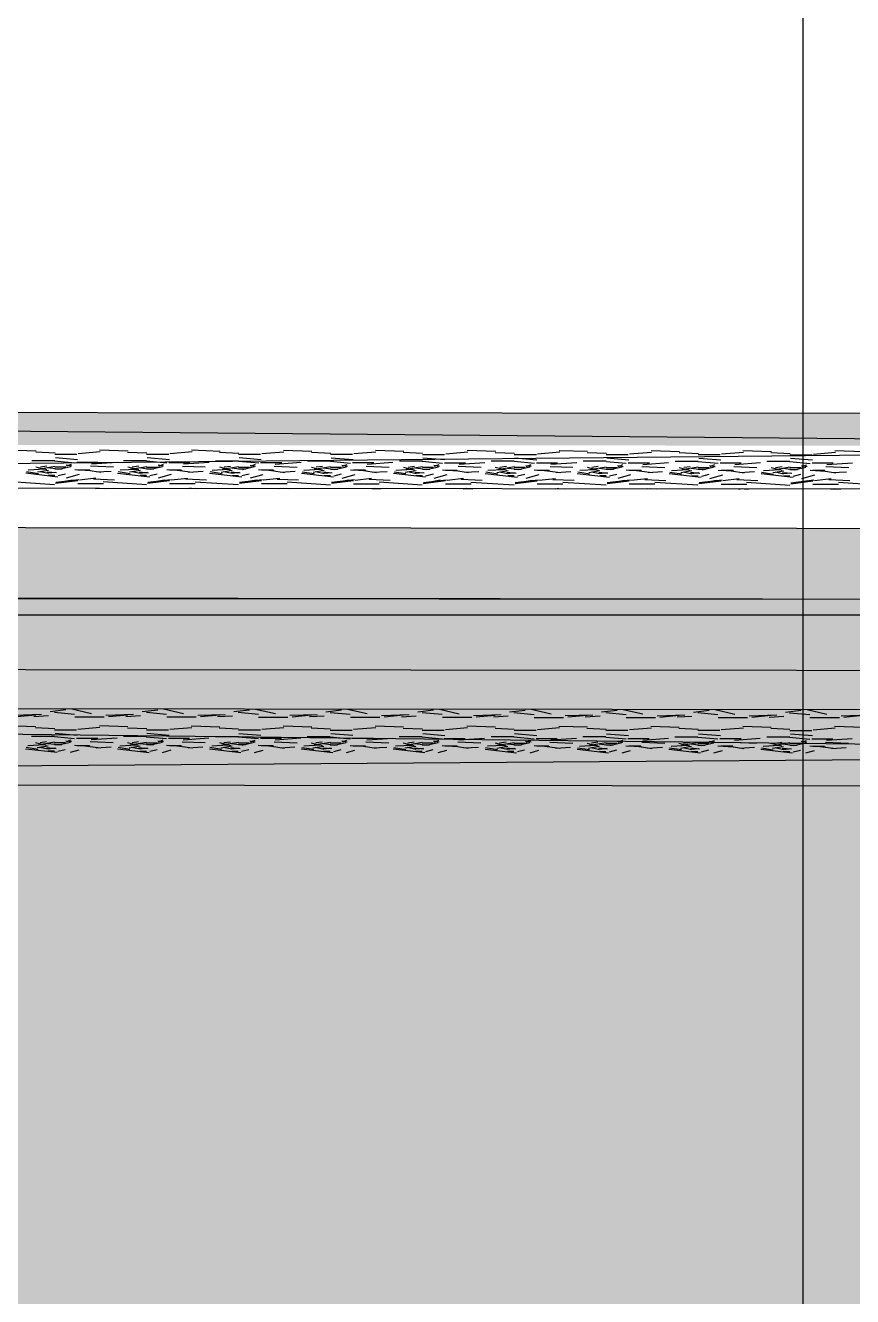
# Model space of a CAD drawing. Header units: millimetres. Extents: x -957 to 3394, y -3 to 3008.
# Drawn here: x 427.72 to 436.71, y 2176.99 to 2190.8 of the extents above; entities that cross this region are included whole.
import ezdxf

# ---------------------------------------------------------------- set-up
doc = ezdxf.new("R2010")
doc.units = ezdxf.units.MM
for name, color, linetype in [('HATCHES', 7, 'CONTINUOUS'), ('HIDDEN', 7, 'CONTINUOUS'), ('PDF_0', 7, 'CONTINUOUS'), ('PDF_GROUND', 7, 'CONTINUOUS')]:
    doc.layers.add(name, color=color, linetype=linetype)

msp = doc.modelspace()

# ---------------------------------------------------------------- hatches: boundary and pattern name
at = {"layer": 'HATCHES'}
h = msp.add_hatch(color=178, dxfattribs=at)
h.paths.add_polyline_path([(423.822, 2184.391), (423.822, 1866.726), (660.591, 1866.726), (660.591, 2184.391)], flags=0)
h.paths.add_polyline_path([(648.591, 2172.391), (648.591, 1878.726), (435.822, 1878.726), (435.822, 2172.391)], flags=0)
at = {"layer": 'PDF_0'}
for points in [[(446.096, 2186.227), (402.124, 2186.265), (402.125, 2186.598), (402.125, 2186.603), (402.128, 2186.607), (402.131, 2186.611), (402.136, 2186.613), (402.14, 2186.614), (402.333, 2186.614), (402.337, 2186.614), (402.34, 2186.616), (402.343, 2186.618), (446.096, 2186.581)], [(402.121, 2182.59), (402.121, 2182.924), (446.093, 2182.886), (446.092, 2182.532), (402.339, 2182.57), (402.336, 2182.572), (402.333, 2182.574), (402.33, 2182.575), (402.137, 2182.575), (402.132, 2182.575), (402.128, 2182.578), (402.124, 2182.581), (402.122, 2182.585)]]:
    msp.add_hatch(color=256, dxfattribs=at).paths.add_polyline_path(points, flags=0)

# ---------------------------------------------------------------- linework, layer by layer
at = {"layer": 'HIDDEN'}
msp.add_lwpolyline([(436.179, 1918.864), (436.179, 2702.2), (-893.673, 2702.2), (-893.673, 1233.26), (436.179, 1233.26), (436.179, 1370.139)], close=True, dxfattribs=at)
at = {"layer": 'PDF_0'}
for points in [[(446.095, 2185.755), (402.124, 2185.793), (446.096, 2186.227), (402.125, 2186.619), (446.096, 2186.581)], [(427.531, 2186.189), (427.841, 2186.179)], [(427.792, 2186.074), (428.042, 2186.074)], [(427.835, 2186.167), (428.045, 2186.157)], [(428.261, 2186.046), (428.041, 2186.066)], [(428.042, 2186.144), (428.282, 2186.144)], [(428.049, 2186.106), (428.289, 2186.086)], [(428.296, 2186.151), (428.536, 2186.171)], [(428.53, 2186.189), (428.84, 2186.178)], [(428.791, 2186.073), (429.041, 2186.073)], [(428.834, 2186.166), (429.044, 2186.156)], [(429.26, 2186.045), (429.04, 2186.065)], [(429.041, 2186.143), (429.281, 2186.143)], [(429.048, 2186.106), (429.288, 2186.085)], [(429.295, 2186.15), (429.535, 2186.17)], [(429.529, 2186.188), (429.839, 2186.177)], [(429.79, 2186.072), (430.04, 2186.072)], [(429.833, 2186.165), (430.043, 2186.155)], [(430.259, 2186.044), (430.039, 2186.064)], [(430.04, 2186.142), (430.28, 2186.142)], [(430.047, 2186.105), (430.287, 2186.085)], [(430.294, 2186.149), (430.534, 2186.169)], [(430.528, 2186.187), (430.837, 2186.177)], [(430.789, 2186.072), (431.039, 2186.071)], [(430.832, 2186.164), (431.042, 2186.154)], [(431.258, 2186.043), (431.038, 2186.063)], [(431.039, 2186.141), (431.279, 2186.141)], [(431.046, 2186.104), (431.286, 2186.084)], [(431.293, 2186.149), (431.533, 2186.168)], [(431.527, 2186.186), (431.836, 2186.176)], [(431.788, 2186.071), (432.038, 2186.07)], [(431.831, 2186.163), (432.041, 2186.153)], [(432.257, 2186.042), (432.037, 2186.063)], [(432.038, 2186.14), (432.278, 2186.14)], [(432.045, 2186.103), (432.284, 2186.083)], [(432.292, 2186.148), (432.532, 2186.168)], [(432.526, 2186.185), (432.835, 2186.175)], [(432.787, 2186.07), (433.037, 2186.07)], [(432.83, 2186.162), (433.04, 2186.152)], [(433.256, 2186.041), (433.036, 2186.062)], [(433.037, 2186.14), (433.277, 2186.139)], [(433.044, 2186.102), (433.283, 2186.082)], [(433.291, 2186.147), (433.531, 2186.167)], [(433.525, 2186.184), (433.834, 2186.174)], [(433.786, 2186.069), (434.036, 2186.069)], [(433.829, 2186.162), (434.039, 2186.152)], [(434.255, 2186.041), (434.035, 2186.061)], [(434.036, 2186.139), (434.276, 2186.138)], [(434.043, 2186.101), (434.282, 2186.081)], [(434.29, 2186.146), (434.53, 2186.166)], [(434.524, 2186.183), (434.833, 2186.173)], [(434.785, 2186.068), (435.035, 2186.068)], [(434.828, 2186.161), (435.038, 2186.151)], [(435.254, 2186.04), (435.034, 2186.06)], [(435.035, 2186.138), (435.275, 2186.138)], [(435.042, 2186.1), (435.281, 2186.08)], [(435.289, 2186.145), (435.529, 2186.165)], [(435.523, 2186.183), (435.832, 2186.172)], [(435.784, 2186.067), (436.034, 2186.067)], [(435.827, 2186.16), (436.037, 2186.15)], [(436.034, 2186.137), (436.274, 2186.137)], [(436.041, 2186.1), (436.28, 2186.08)], [(436.288, 2186.144), (436.528, 2186.164)], [(436.522, 2186.182), (436.831, 2186.171)], [(427.727, 2185.938), (428.077, 2185.898)], [(427.734, 2185.954), (427.864, 2185.934)], [(427.754, 2185.972), (427.934, 2185.982)], [(427.836, 2186.005), (427.956, 2185.975)], [(427.854, 2185.95), (427.974, 2185.97)], [(427.864, 2185.981), (428.043, 2186.011)], [(427.883, 2185.956), (427.973, 2185.936)], [(427.886, 2186.006), (427.956, 2186.016)], [(427.961, 2185.952), (428.061, 2185.942)], [(427.968, 2185.996), (428.048, 2185.986)], [(427.972, 2185.938), (428.052, 2185.948)], [(428.042, 2186.004), (428.162, 2186.004)], [(428.042, 2185.984), (428.122, 2185.984)], [(428.158, 2185.927), (428.078, 2185.907)], [(428.216, 2186.006), (428.086, 2185.976)], [(428.167, 2186.025), (428.227, 2186.015)], [(428.221, 2186.031), (428.171, 2186.011)], [(428.171, 2185.885), (428.311, 2185.925)], [(428.26, 2185.976), (428.43, 2185.966)], [(428.282, 2186.054), (428.512, 2186.054)], [(428.292, 2185.974), (428.422, 2185.974)], [(428.402, 2185.967), (428.542, 2185.947)], [(428.431, 2186.015), (428.68, 2186.004)], [(428.441, 2186.037), (428.721, 2186.057)], [(428.497, 2185.949), (428.657, 2185.959)], [(428.726, 2185.937), (429.076, 2185.897)], [(428.733, 2185.953), (428.863, 2185.933)], [(428.753, 2185.971), (428.933, 2185.981)], [(428.835, 2186.004), (428.955, 2185.975)], [(428.853, 2185.949), (428.973, 2185.969)], [(428.863, 2185.98), (429.042, 2186.01)], [(428.882, 2185.956), (428.972, 2185.935)], [(428.885, 2186.005), (428.955, 2186.015)], [(428.96, 2185.951), (429.06, 2185.941)], [(428.967, 2185.996), (429.047, 2185.985)], [(428.971, 2185.937), (429.051, 2185.947)], [(429.041, 2186.003), (429.161, 2186.003)], [(429.041, 2185.983), (429.121, 2185.983)], [(429.157, 2185.926), (429.077, 2185.906)], [(429.215, 2186.005), (429.085, 2185.975)], [(429.166, 2186.025), (429.226, 2186.015)], [(429.22, 2186.03), (429.17, 2186.01)], [(429.17, 2185.884), (429.31, 2185.924)], [(429.259, 2185.975), (429.429, 2185.965)], [(429.281, 2186.053), (429.511, 2186.053)], [(429.291, 2185.973), (429.421, 2185.973)], [(429.401, 2185.966), (429.541, 2185.946)], [(429.43, 2186.014), (429.679, 2186.004)], [(429.44, 2186.036), (429.72, 2186.056)], [(429.496, 2185.948), (429.656, 2185.958)], [(429.725, 2185.937), (430.075, 2185.896)], [(429.732, 2185.953), (429.862, 2185.932)], [(429.752, 2185.97), (429.932, 2185.98)], [(429.834, 2186.004), (429.954, 2185.974)], [(429.852, 2185.948), (429.972, 2185.968)], [(429.862, 2185.98), (430.041, 2186.009)], [(429.881, 2185.955), (429.971, 2185.935)], [(429.884, 2186.004), (429.954, 2186.014)], [(429.959, 2185.95), (430.059, 2185.94)], [(429.966, 2185.995), (430.046, 2185.985)], [(429.97, 2185.936), (430.05, 2185.946)], [(430.04, 2186.002), (430.16, 2186.002)], [(430.04, 2185.982), (430.12, 2185.982)], [(430.156, 2185.925), (430.076, 2185.906)], [(430.214, 2186.004), (430.084, 2185.974)], [(430.165, 2186.024), (430.225, 2186.014)], [(430.219, 2186.029), (430.169, 2186.009)], [(430.169, 2185.884), (430.309, 2185.923)], [(430.258, 2185.975), (430.428, 2185.965)], [(430.28, 2186.052), (430.51, 2186.052)], [(430.29, 2185.972), (430.42, 2185.972)], [(430.4, 2185.966), (430.54, 2185.945)], [(430.429, 2186.013), (430.678, 2186.003)], [(430.439, 2186.035), (430.719, 2186.055)], [(430.495, 2185.947), (430.655, 2185.957)], [(430.724, 2185.936), (431.074, 2185.896)], [(430.731, 2185.952), (430.861, 2185.932)], [(430.751, 2185.969), (430.931, 2185.979)], [(430.833, 2186.003), (430.953, 2185.973)], [(430.851, 2185.947), (430.971, 2185.967)], [(430.861, 2185.979), (431.04, 2186.008)], [(430.88, 2185.954), (430.97, 2185.934)], [(430.883, 2186.004), (430.953, 2186.014)], [(430.958, 2185.949), (431.058, 2185.939)], [(430.965, 2185.994), (431.045, 2185.984)], [(430.969, 2185.936), (431.049, 2185.945)], [(431.039, 2186.002), (431.159, 2186.001)], [(431.039, 2185.981), (431.119, 2185.981)], [(431.155, 2185.924), (431.075, 2185.905)], [(431.213, 2186.003), (431.083, 2185.974)], [(431.164, 2186.023), (431.224, 2186.013)], [(431.218, 2186.028), (431.168, 2186.008)], [(431.168, 2185.883), (431.308, 2185.922)], [(431.257, 2185.974), (431.427, 2185.964)], [(431.279, 2186.051), (431.509, 2186.051)], [(431.289, 2185.971), (431.419, 2185.971)], [(431.399, 2185.965), (431.539, 2185.945)], [(431.428, 2186.012), (431.677, 2186.002)], [(431.438, 2186.034), (431.718, 2186.054)], [(431.494, 2185.946), (431.654, 2185.956)], [(431.723, 2185.935), (432.073, 2185.895)], [(431.73, 2185.951), (431.86, 2185.931)], [(431.75, 2185.969), (431.93, 2185.978)], [(431.832, 2186.002), (431.952, 2185.972)], [(431.85, 2185.946), (431.97, 2185.966)], [(431.86, 2185.978), (432.039, 2186.008)], [(431.879, 2185.953), (431.969, 2185.933)], [(431.882, 2186.003), (431.952, 2186.013)], [(431.957, 2185.948), (432.057, 2185.938)], [(431.964, 2185.993), (432.044, 2185.983)], [(431.968, 2185.935), (432.048, 2185.945)], [(432.038, 2186.001), (432.158, 2186.001)], [(432.038, 2185.981), (432.118, 2185.981)], [(432.154, 2185.924), (432.074, 2185.904)], [(432.212, 2186.003), (432.082, 2185.973)], [(432.163, 2186.022), (432.223, 2186.012)], [(432.217, 2186.027), (432.167, 2186.007)], [(432.256, 2185.973), (432.426, 2185.963)], [(432.278, 2186.05), (432.508, 2186.05)], [(432.288, 2185.97), (432.418, 2185.97)], [(432.398, 2185.964), (432.538, 2185.944)], [(432.427, 2186.011), (432.676, 2186.001)], [(432.437, 2186.034), (432.717, 2186.053)], [(432.493, 2185.946), (432.652, 2185.955)], [(432.722, 2185.934), (433.072, 2185.894)], [(432.729, 2185.95), (432.859, 2185.93)], [(432.749, 2185.968), (432.929, 2185.977)], [(432.831, 2186.001), (432.951, 2185.971)], [(432.849, 2185.945), (432.969, 2185.965)], [(432.859, 2185.977), (433.038, 2186.007)], [(432.878, 2185.952), (432.968, 2185.932)], [(432.881, 2186.002), (432.951, 2186.012)], [(432.956, 2185.948), (433.056, 2185.937)], [(432.963, 2185.992), (433.043, 2185.982)], [(432.967, 2185.934), (433.047, 2185.944)], [(433.037, 2186), (433.157, 2186)], [(433.037, 2185.98), (433.117, 2185.98)], [(433.153, 2185.923), (433.073, 2185.903)], [(433.211, 2186.002), (433.081, 2185.972)], [(433.162, 2186.021), (433.222, 2186.011)], [(433.216, 2186.026), (433.166, 2186.006)], [(433.255, 2185.972), (433.425, 2185.962)], [(433.277, 2186.05), (433.507, 2186.049)], [(433.287, 2185.969), (433.417, 2185.969)], [(433.397, 2185.963), (433.537, 2185.943)], [(433.426, 2186.01), (433.675, 2186)], [(433.436, 2186.033), (433.716, 2186.053)], [(433.492, 2185.945), (433.651, 2185.955)], [(433.721, 2185.933), (434.071, 2185.893)], [(433.728, 2185.949), (433.858, 2185.929)], [(433.748, 2185.967), (433.928, 2185.977)], [(433.83, 2186), (433.95, 2185.97)], [(433.848, 2185.945), (433.968, 2185.964)], [(433.858, 2185.976), (434.037, 2186.006)], [(433.877, 2185.951), (433.967, 2185.931)], [(433.88, 2186.001), (433.95, 2186.011)], [(433.955, 2185.947), (434.055, 2185.937)], [(433.962, 2185.991), (434.042, 2185.981)], [(433.966, 2185.933), (434.046, 2185.943)], [(434.036, 2185.999), (434.156, 2185.999)], [(434.036, 2185.979), (434.116, 2185.979)], [(434.152, 2185.922), (434.072, 2185.902)], [(434.21, 2186.001), (434.08, 2185.971)], [(434.161, 2186.02), (434.221, 2186.01)], [(434.215, 2186.025), (434.165, 2186.005)], [(434.254, 2185.971), (434.424, 2185.961)], [(434.276, 2186.049), (434.506, 2186.048)], [(434.286, 2185.969), (434.416, 2185.969)], [(434.396, 2185.962), (434.536, 2185.942)], [(434.425, 2186.01), (434.674, 2185.999)], [(434.435, 2186.032), (434.715, 2186.052)], [(434.491, 2185.944), (434.65, 2185.954)], [(434.72, 2185.932), (435.07, 2185.892)], [(434.727, 2185.948), (434.857, 2185.928)], [(434.747, 2185.966), (434.927, 2185.976)], [(434.829, 2185.999), (434.949, 2185.969)], [(434.847, 2185.944), (434.967, 2185.964)], [(434.857, 2185.975), (435.036, 2186.005)], [(434.876, 2185.95), (434.966, 2185.93)], [(434.879, 2186), (434.949, 2186.01)], [(434.954, 2185.946), (435.054, 2185.936)], [(434.961, 2185.99), (435.041, 2185.98)], [(434.965, 2185.932), (435.045, 2185.942)], [(435.035, 2185.998), (435.155, 2185.998)], [(435.035, 2185.978), (435.115, 2185.978)], [(435.209, 2186), (435.079, 2185.97)], [(435.16, 2186.019), (435.22, 2186.009)], [(435.214, 2186.025), (435.164, 2186.005)], [(435.253, 2185.97), (435.423, 2185.96)], [(435.275, 2186.048), (435.505, 2186.048)], [(435.285, 2185.968), (435.415, 2185.968)], [(435.395, 2185.961), (435.535, 2185.941)], [(435.424, 2186.009), (435.673, 2185.998)], [(435.434, 2186.031), (435.714, 2186.051)], [(435.49, 2185.943), (435.649, 2185.953)], [(435.719, 2185.931), (436.069, 2185.891)], [(435.726, 2185.947), (435.856, 2185.927)], [(435.746, 2185.965), (435.926, 2185.975)], [(435.828, 2185.998), (435.948, 2185.969)], [(435.846, 2185.943), (435.966, 2185.963)], [(435.856, 2185.974), (436.035, 2186.004)], [(435.875, 2185.95), (435.965, 2185.929)], [(435.878, 2185.999), (435.948, 2186.009)], [(435.953, 2185.945), (436.053, 2185.935)], [(435.96, 2185.99), (436.04, 2185.98)], [(435.964, 2185.931), (436.044, 2185.941)], [(436.253, 2186.039), (436.033, 2186.059)], [(436.034, 2185.997), (436.154, 2185.997)], [(436.034, 2185.977), (436.114, 2185.977)], [(436.208, 2185.999), (436.078, 2185.969)], [(436.159, 2186.019), (436.219, 2186.009)], [(436.213, 2186.024), (436.163, 2186.004)], [(436.252, 2185.97), (436.422, 2185.959)], [(436.274, 2186.047), (436.504, 2186.047)], [(436.284, 2185.967), (436.414, 2185.967)], [(436.394, 2185.96), (436.534, 2185.94)], [(436.423, 2186.008), (436.672, 2185.998)], [(436.433, 2186.03), (436.713, 2186.05)], [(436.489, 2185.942), (436.648, 2185.952)], [(427.571, 2185.844), (428.041, 2185.814)], [(427.972, 2185.914), (428.042, 2185.914)], [(428.052, 2185.828), (428.292, 2185.858)], [(428.054, 2185.839), (428.303, 2185.869)], [(428.127, 2185.845), (428.237, 2185.865)], [(428.292, 2185.824), (428.571, 2185.824)], [(428.31, 2185.864), (428.49, 2185.884)], [(428.463, 2185.874), (428.693, 2185.864)], [(428.57, 2185.844), (429.04, 2185.813)], [(428.971, 2185.913), (429.041, 2185.913)], [(429.051, 2185.827), (429.291, 2185.857)], [(429.053, 2185.838), (429.302, 2185.868)], [(429.126, 2185.844), (429.236, 2185.864)], [(429.291, 2185.823), (429.57, 2185.823)], [(429.309, 2185.863), (429.489, 2185.883)], [(429.462, 2185.873), (429.692, 2185.863)], [(429.569, 2185.843), (430.039, 2185.812)], [(429.97, 2185.912), (430.04, 2185.912)], [(430.05, 2185.826), (430.29, 2185.856)], [(430.051, 2185.837), (430.301, 2185.867)], [(430.125, 2185.844), (430.235, 2185.863)], [(430.29, 2185.822), (430.569, 2185.822)], [(430.308, 2185.862), (430.488, 2185.882)], [(430.461, 2185.872), (430.691, 2185.862)], [(430.568, 2185.842), (431.038, 2185.811)], [(430.969, 2185.912), (431.039, 2185.912)], [(431.049, 2185.826), (431.289, 2185.855)], [(431.05, 2185.837), (431.3, 2185.866)], [(431.124, 2185.843), (431.234, 2185.862)], [(431.289, 2185.821), (431.568, 2185.821)], [(431.307, 2185.861), (431.487, 2185.881)], [(431.46, 2185.871), (431.689, 2185.861)], [(431.567, 2185.841), (432.037, 2185.811)], [(431.968, 2185.911), (432.038, 2185.911)], [(432.048, 2185.825), (432.288, 2185.855)], [(432.049, 2185.836), (432.299, 2185.865)], [(432.123, 2185.842), (432.233, 2185.862)], [(432.167, 2185.882), (432.307, 2185.922)], [(432.288, 2185.821), (432.567, 2185.82)], [(432.306, 2185.86), (432.486, 2185.88)], [(432.459, 2185.87), (432.688, 2185.86)], [(432.566, 2185.84), (433.036, 2185.81)], [(432.967, 2185.91), (433.037, 2185.91)], [(433.047, 2185.824), (433.287, 2185.854)], [(433.048, 2185.835), (433.298, 2185.864)], [(433.122, 2185.841), (433.232, 2185.861)], [(433.166, 2185.881), (433.306, 2185.921)], [(433.287, 2185.82), (433.566, 2185.819)], [(433.305, 2185.859), (433.485, 2185.879)], [(433.458, 2185.869), (433.687, 2185.859)], [(433.565, 2185.839), (434.035, 2185.809)], [(433.966, 2185.909), (434.036, 2185.909)], [(434.046, 2185.823), (434.286, 2185.853)], [(434.047, 2185.834), (434.297, 2185.864)], [(434.121, 2185.84), (434.231, 2185.86)], [(434.165, 2185.88), (434.305, 2185.92)], [(434.286, 2185.819), (434.565, 2185.819)], [(434.304, 2185.859), (434.484, 2185.878)], [(434.457, 2185.869), (434.686, 2185.858)], [(434.564, 2185.838), (435.034, 2185.808)], [(434.965, 2185.908), (435.035, 2185.908)], [(435.045, 2185.822), (435.285, 2185.852)], [(435.046, 2185.833), (435.296, 2185.863)], [(435.151, 2185.921), (435.071, 2185.901)], [(435.12, 2185.839), (435.23, 2185.859)], [(435.164, 2185.879), (435.304, 2185.919)], [(435.285, 2185.818), (435.564, 2185.818)], [(435.303, 2185.858), (435.483, 2185.878)], [(435.456, 2185.868), (435.685, 2185.858)], [(435.563, 2185.838), (436.033, 2185.807)], [(435.964, 2185.907), (436.034, 2185.907)], [(436.044, 2185.821), (436.284, 2185.851)], [(436.045, 2185.832), (436.295, 2185.862)], [(436.15, 2185.92), (436.07, 2185.9)], [(436.119, 2185.838), (436.229, 2185.858)], [(436.163, 2185.878), (436.303, 2185.918)], [(436.284, 2185.817), (436.563, 2185.817)], [(436.302, 2185.857), (436.482, 2185.877)], [(436.455, 2185.867), (436.684, 2185.857)], [(436.562, 2185.837), (437.032, 2185.806)], [(428.485, 2185.77), (428.526, 2185.776)], [(428.494, 2185.774), (428.591, 2185.77)], [(429.484, 2185.769), (429.525, 2185.775)], [(429.493, 2185.773), (429.59, 2185.769)], [(430.483, 2185.768), (430.524, 2185.774)], [(430.492, 2185.772), (430.589, 2185.768)], [(431.482, 2185.768), (431.523, 2185.773)], [(431.491, 2185.771), (431.588, 2185.768)], [(432.481, 2185.767), (432.522, 2185.772)], [(432.49, 2185.771), (432.587, 2185.767)], [(433.48, 2185.766), (433.521, 2185.772)], [(433.489, 2185.77), (433.586, 2185.766)], [(434.479, 2185.765), (434.52, 2185.771)], [(434.488, 2185.769), (434.585, 2185.765)], [(435.478, 2185.764), (435.519, 2185.77)], [(435.487, 2185.768), (435.584, 2185.764)], [(436.477, 2185.763), (436.518, 2185.769)], [(436.486, 2185.767), (436.583, 2185.763)], [(397.222, 2184.599), (661.252, 2184.373)], [(441.437, 2184.561), (407.22, 2184.603)], [(446.093, 2183.358), (402.122, 2183.396), (446.093, 2182.886), (402.121, 2182.57), (446.092, 2182.532)], [(427.599, 2183.306), (427.898, 2183.316)], [(427.627, 2183.291), (427.837, 2183.311)], [(427.815, 2183.292), (427.975, 2183.302)], [(427.992, 2183.346), (428.162, 2183.366)], [(428.039, 2183.339), (428.258, 2183.318)], [(428.227, 2183.373), (428.442, 2183.324)], [(428.598, 2183.306), (428.897, 2183.315)], [(428.626, 2183.291), (428.836, 2183.311)], [(428.814, 2183.291), (428.974, 2183.301)], [(428.991, 2183.345), (429.161, 2183.365)], [(429.038, 2183.338), (429.257, 2183.318)], [(429.226, 2183.373), (429.441, 2183.324)], [(429.597, 2183.305), (429.896, 2183.314)], [(429.625, 2183.29), (429.835, 2183.31)], [(429.813, 2183.291), (429.973, 2183.3)], [(429.99, 2183.344), (430.16, 2183.364)], [(430.037, 2183.337), (430.256, 2183.317)], [(430.225, 2183.372), (430.44, 2183.323)], [(430.596, 2183.304), (430.895, 2183.314)], [(430.624, 2183.289), (430.833, 2183.309)], [(430.812, 2183.29), (430.972, 2183.3)], [(430.989, 2183.343), (431.159, 2183.363)], [(431.036, 2183.336), (431.255, 2183.316)], [(431.224, 2183.371), (431.439, 2183.322)], [(431.595, 2183.303), (431.894, 2183.313)], [(431.623, 2183.288), (431.832, 2183.308)], [(431.811, 2183.289), (431.971, 2183.299)], [(431.988, 2183.342), (432.158, 2183.362)], [(432.035, 2183.335), (432.254, 2183.315)], [(432.223, 2183.37), (432.438, 2183.321)], [(432.594, 2183.302), (432.893, 2183.312)], [(432.622, 2183.287), (432.831, 2183.307)], [(432.81, 2183.288), (432.97, 2183.298)], [(432.987, 2183.342), (433.157, 2183.361)], [(433.034, 2183.334), (433.253, 2183.314)], [(433.222, 2183.369), (433.437, 2183.32)], [(433.592, 2183.301), (433.892, 2183.311)], [(433.621, 2183.286), (433.83, 2183.306)], [(433.809, 2183.287), (433.969, 2183.297)], [(433.986, 2183.341), (434.156, 2183.36)], [(434.033, 2183.334), (434.252, 2183.313)], [(434.221, 2183.368), (434.436, 2183.319)], [(434.591, 2183.3), (434.891, 2183.31)], [(434.62, 2183.285), (434.829, 2183.305)], [(434.985, 2183.34), (435.155, 2183.36)], [(435.032, 2183.333), (435.251, 2183.312)], [(435.22, 2183.368), (435.435, 2183.318)], [(435.59, 2183.3), (435.89, 2183.309)], [(435.619, 2183.285), (435.828, 2183.305)], [(435.984, 2183.339), (436.154, 2183.359)], [(436.03, 2183.332), (436.25, 2183.312)], [(436.219, 2183.367), (436.434, 2183.318)], [(436.589, 2183.299), (436.889, 2183.308)], [(436.618, 2183.284), (436.827, 2183.304)], [(427.528, 2183.192), (427.838, 2183.182)], [(427.833, 2183.17), (428.043, 2183.16)], [(428.26, 2183.287), (428.579, 2183.286)], [(428.294, 2183.154), (428.534, 2183.174)], [(428.527, 2183.192), (428.837, 2183.181)], [(428.832, 2183.169), (429.042, 2183.159)], [(429.259, 2183.286), (429.578, 2183.286)], [(429.293, 2183.153), (429.533, 2183.173)], [(429.526, 2183.191), (429.836, 2183.18)], [(429.831, 2183.168), (430.041, 2183.158)], [(430.258, 2183.285), (430.577, 2183.285)], [(430.292, 2183.152), (430.532, 2183.172)], [(430.525, 2183.19), (430.835, 2183.18)], [(430.83, 2183.167), (431.039, 2183.157)], [(431.257, 2183.284), (431.576, 2183.284)], [(431.291, 2183.152), (431.531, 2183.171)], [(431.524, 2183.189), (431.834, 2183.179)], [(431.829, 2183.166), (432.038, 2183.156)], [(432.256, 2183.283), (432.575, 2183.283)], [(432.29, 2183.151), (432.53, 2183.171)], [(432.523, 2183.188), (432.833, 2183.178)], [(432.828, 2183.166), (433.037, 2183.155)], [(433.254, 2183.282), (433.574, 2183.282)], [(433.289, 2183.15), (433.529, 2183.17)], [(433.522, 2183.187), (433.832, 2183.177)], [(433.827, 2183.165), (434.036, 2183.155)], [(434.253, 2183.282), (434.573, 2183.281)], [(434.288, 2183.149), (434.528, 2183.169)], [(434.521, 2183.186), (434.831, 2183.176)], [(434.808, 2183.286), (434.968, 2183.296)], [(434.826, 2183.164), (435.035, 2183.154)], [(435.252, 2183.281), (435.572, 2183.28)], [(435.287, 2183.148), (435.527, 2183.168)], [(435.52, 2183.186), (435.83, 2183.175)], [(435.807, 2183.285), (435.967, 2183.295)], [(435.825, 2183.163), (436.034, 2183.153)], [(436.251, 2183.28), (436.571, 2183.28)], [(436.286, 2183.147), (436.526, 2183.167)], [(436.519, 2183.185), (436.829, 2183.174)], [(427.79, 2183.077), (428.04, 2183.077)], [(428.258, 2183.049), (428.038, 2183.069)], [(428.04, 2183.147), (428.279, 2183.147)], [(428.046, 2183.109), (428.286, 2183.089)], [(428.164, 2183.028), (428.224, 2183.018)], [(428.218, 2183.034), (428.168, 2183.014)], [(428.279, 2183.057), (428.509, 2183.057)], [(428.439, 2183.04), (428.719, 2183.06)], [(428.789, 2183.076), (429.039, 2183.076)], [(429.257, 2183.048), (429.037, 2183.068)], [(429.039, 2183.146), (429.278, 2183.146)], [(429.045, 2183.109), (429.285, 2183.089)], [(429.163, 2183.028), (429.223, 2183.018)], [(429.217, 2183.033), (429.167, 2183.013)], [(429.278, 2183.056), (429.508, 2183.056)], [(429.438, 2183.039), (429.718, 2183.059)], [(429.788, 2183.075), (430.038, 2183.075)], [(430.256, 2183.047), (430.036, 2183.067)], [(430.038, 2183.145), (430.277, 2183.145)], [(430.044, 2183.108), (430.284, 2183.088)], [(430.162, 2183.027), (430.222, 2183.017)], [(430.216, 2183.032), (430.166, 2183.012)], [(430.277, 2183.055), (430.507, 2183.055)], [(430.437, 2183.038), (430.717, 2183.058)], [(430.787, 2183.075), (431.037, 2183.074)], [(431.255, 2183.046), (431.035, 2183.066)], [(431.037, 2183.144), (431.276, 2183.144)], [(431.043, 2183.107), (431.283, 2183.087)], [(431.161, 2183.026), (431.221, 2183.016)], [(431.215, 2183.031), (431.165, 2183.011)], [(431.276, 2183.054), (431.506, 2183.054)], [(431.436, 2183.037), (431.716, 2183.057)], [(431.786, 2183.074), (432.036, 2183.073)], [(432.254, 2183.045), (432.034, 2183.065)], [(432.036, 2183.143), (432.275, 2183.143)], [(432.042, 2183.106), (432.282, 2183.086)], [(432.16, 2183.025), (432.22, 2183.015)], [(432.214, 2183.03), (432.164, 2183.01)], [(432.275, 2183.053), (432.505, 2183.053)], [(432.435, 2183.037), (432.715, 2183.056)], [(432.785, 2183.073), (433.035, 2183.073)], [(433.253, 2183.045), (433.033, 2183.065)], [(433.035, 2183.143), (433.274, 2183.142)], [(433.041, 2183.105), (433.281, 2183.085)], [(433.159, 2183.024), (433.219, 2183.014)], [(433.213, 2183.029), (433.163, 2183.009)], [(433.274, 2183.053), (433.504, 2183.052)], [(433.434, 2183.036), (433.713, 2183.055)], [(433.784, 2183.072), (434.034, 2183.072)], [(434.252, 2183.044), (434.032, 2183.064)], [(434.034, 2183.142), (434.273, 2183.142)], [(434.04, 2183.104), (434.28, 2183.084)], [(434.158, 2183.023), (434.218, 2183.013)], [(434.212, 2183.029), (434.162, 2183.008)], [(434.273, 2183.052), (434.503, 2183.052)], [(434.433, 2183.035), (434.712, 2183.055)], [(434.783, 2183.071), (435.033, 2183.071)], [(435.251, 2183.043), (435.031, 2183.063)], [(435.033, 2183.141), (435.272, 2183.141)], [(435.039, 2183.103), (435.279, 2183.083)], [(435.157, 2183.023), (435.217, 2183.012)], [(435.211, 2183.028), (435.161, 2183.008)], [(435.272, 2183.051), (435.502, 2183.051)], [(435.432, 2183.034), (435.711, 2183.054)], [(435.782, 2183.07), (436.032, 2183.07)], [(436.25, 2183.042), (436.03, 2183.062)], [(436.032, 2183.14), (436.271, 2183.14)], [(436.038, 2183.103), (436.278, 2183.083)], [(436.156, 2183.022), (436.216, 2183.012)], [(436.21, 2183.027), (436.16, 2183.007)], [(436.271, 2183.05), (436.501, 2183.05)], [(436.431, 2183.033), (436.71, 2183.053)], [(427.725, 2182.941), (428.068, 2182.902)], [(427.731, 2182.957), (427.861, 2182.937)], [(427.751, 2182.975), (427.931, 2182.985)], [(427.834, 2183.008), (427.954, 2182.978)], [(427.851, 2182.953), (427.971, 2182.973)], [(427.861, 2182.984), (428.041, 2183.014)], [(427.88, 2182.959), (427.97, 2182.939)], [(427.883, 2183.009), (427.953, 2183.019)], [(427.958, 2182.955), (428.058, 2182.945)], [(427.965, 2182.999), (428.045, 2182.989)], [(427.97, 2182.941), (428.05, 2182.951)], [(427.97, 2182.917), (428.039, 2182.917)], [(428.04, 2183.007), (428.159, 2183.007)], [(428.04, 2182.987), (428.119, 2182.987)], [(428.156, 2182.93), (428.076, 2182.91)], [(428.213, 2183.009), (428.083, 2182.979)], [(428.215, 2182.902), (428.308, 2182.928)], [(428.257, 2182.979), (428.427, 2182.969)], [(428.289, 2182.977), (428.419, 2182.977)], [(428.4, 2182.97), (428.539, 2182.95)], [(428.428, 2183.018), (428.678, 2183.007)], [(428.494, 2182.952), (428.654, 2182.962)], [(428.724, 2182.94), (429.067, 2182.901)], [(428.73, 2182.956), (428.86, 2182.936)], [(428.75, 2182.974), (428.93, 2182.984)], [(428.833, 2183.008), (428.953, 2182.978)], [(428.85, 2182.952), (428.97, 2182.972)], [(428.86, 2182.983), (429.04, 2183.013)], [(428.879, 2182.959), (428.969, 2182.939)], [(428.882, 2183.008), (428.952, 2183.018)], [(428.957, 2182.954), (429.057, 2182.944)], [(428.964, 2182.999), (429.044, 2182.989)], [(428.968, 2182.916), (429.038, 2182.916)], [(428.969, 2182.94), (429.049, 2182.95)], [(429.039, 2183.006), (429.158, 2183.006)], [(429.039, 2182.986), (429.118, 2182.986)], [(429.154, 2182.929), (429.075, 2182.909)], [(429.212, 2183.008), (429.082, 2182.978)], [(429.214, 2182.901), (429.307, 2182.927)], [(429.256, 2182.979), (429.426, 2182.969)], [(429.288, 2182.976), (429.418, 2182.976)], [(429.398, 2182.969), (429.538, 2182.949)], [(429.427, 2183.017), (429.677, 2183.007)], [(429.493, 2182.951), (429.653, 2182.961)], [(429.723, 2182.94), (430.066, 2182.9)], [(429.729, 2182.956), (429.859, 2182.935)], [(429.749, 2182.973), (429.929, 2182.983)], [(429.832, 2183.007), (429.952, 2182.977)], [(429.849, 2182.951), (429.969, 2182.971)], [(429.859, 2182.983), (430.039, 2183.012)], [(429.878, 2182.958), (429.968, 2182.938)], [(429.881, 2183.008), (429.951, 2183.017)], [(429.956, 2182.953), (430.056, 2182.943)], [(429.963, 2182.998), (430.043, 2182.988)], [(429.967, 2182.915), (430.037, 2182.915)], [(429.968, 2182.939), (430.048, 2182.949)], [(430.037, 2182.985), (430.117, 2182.985)], [(430.038, 2183.005), (430.157, 2183.005)], [(430.153, 2182.928), (430.074, 2182.909)], [(430.211, 2183.007), (430.081, 2182.977)], [(430.213, 2182.9), (430.306, 2182.926)], [(430.255, 2182.978), (430.425, 2182.968)], [(430.287, 2182.975), (430.417, 2182.975)], [(430.397, 2182.969), (430.537, 2182.948)], [(430.426, 2183.016), (430.676, 2183.006)], [(430.492, 2182.95), (430.652, 2182.96)], [(430.722, 2182.939), (431.065, 2182.899)], [(430.728, 2182.955), (430.858, 2182.935)], [(430.748, 2182.972), (430.928, 2182.982)], [(430.831, 2183.006), (430.951, 2182.976)], [(430.848, 2182.95), (430.968, 2182.97)], [(430.858, 2182.982), (431.038, 2183.012)], [(430.877, 2182.957), (430.967, 2182.937)], [(430.88, 2183.007), (430.95, 2183.017)], [(430.955, 2182.952), (431.055, 2182.942)], [(430.962, 2182.997), (431.042, 2182.987)], [(430.966, 2182.915), (431.036, 2182.915)], [(430.967, 2182.939), (431.047, 2182.949)], [(431.036, 2182.984), (431.116, 2182.984)], [(431.037, 2183.005), (431.156, 2183.004)], [(431.152, 2182.927), (431.073, 2182.908)], [(431.21, 2183.006), (431.08, 2182.977)], [(431.212, 2182.899), (431.305, 2182.926)], [(431.254, 2182.977), (431.424, 2182.967)], [(431.286, 2182.974), (431.416, 2182.974)], [(431.397, 2182.968), (431.536, 2182.948)], [(431.425, 2183.015), (431.675, 2183.005)], [(431.491, 2182.949), (431.651, 2182.959)], [(431.721, 2182.938), (432.064, 2182.898)], [(431.727, 2182.954), (431.857, 2182.934)], [(431.747, 2182.972), (431.927, 2182.981)], [(431.83, 2183.005), (431.95, 2182.975)], [(431.847, 2182.949), (431.967, 2182.969)], [(431.857, 2182.981), (432.037, 2183.011)], [(431.876, 2182.956), (431.966, 2182.936)], [(431.879, 2183.006), (431.949, 2183.016)], [(431.954, 2182.952), (432.054, 2182.941)], [(431.961, 2182.996), (432.041, 2182.986)], [(431.965, 2182.914), (432.035, 2182.914)], [(431.966, 2182.938), (432.046, 2182.948)], [(432.035, 2183.004), (432.155, 2183.004)], [(432.035, 2182.984), (432.115, 2182.984)], [(432.151, 2182.927), (432.072, 2182.907)], [(432.209, 2183.006), (432.079, 2182.976)], [(432.211, 2182.898), (432.304, 2182.925)], [(432.253, 2182.976), (432.423, 2182.966)], [(432.285, 2182.973), (432.415, 2182.973)], [(432.396, 2182.967), (432.535, 2182.947)], [(432.424, 2183.014), (432.674, 2183.004)], [(432.49, 2182.949), (432.65, 2182.958)], [(432.72, 2182.937), (433.063, 2182.897)], [(432.726, 2182.953), (432.856, 2182.933)], [(432.746, 2182.971), (432.926, 2182.981)], [(432.829, 2183.004), (432.949, 2182.974)], [(432.846, 2182.948), (432.966, 2182.968)], [(432.856, 2182.98), (433.036, 2183.01)], [(432.875, 2182.955), (432.965, 2182.935)], [(432.878, 2183.005), (432.948, 2183.015)], [(432.953, 2182.951), (433.053, 2182.941)], [(432.96, 2182.995), (433.04, 2182.985)], [(432.964, 2182.913), (433.034, 2182.913)], [(432.965, 2182.937), (433.045, 2182.947)], [(433.034, 2183.003), (433.154, 2183.003)], [(433.034, 2182.983), (433.114, 2182.983)], [(433.15, 2182.926), (433.071, 2182.906)], [(433.208, 2183.005), (433.078, 2182.975)], [(433.21, 2182.897), (433.303, 2182.924)], [(433.252, 2182.975), (433.422, 2182.965)], [(433.284, 2182.973), (433.414, 2182.972)], [(433.395, 2182.966), (433.534, 2182.946)], [(433.423, 2183.013), (433.673, 2183.003)], [(433.489, 2182.948), (433.649, 2182.958)], [(433.719, 2182.936), (434.062, 2182.897)], [(433.725, 2182.952), (433.855, 2182.932)], [(433.745, 2182.97), (433.925, 2182.98)], [(433.828, 2183.003), (433.948, 2182.973)], [(433.845, 2182.948), (433.965, 2182.968)], [(433.855, 2182.979), (434.035, 2183.009)], [(433.874, 2182.954), (433.964, 2182.934)], [(433.877, 2183.004), (433.947, 2183.014)], [(433.952, 2182.95), (434.052, 2182.94)], [(433.959, 2182.994), (434.039, 2182.984)], [(433.963, 2182.912), (434.033, 2182.912)], [(433.964, 2182.936), (434.044, 2182.946)], [(434.033, 2183.002), (434.153, 2183.002)], [(434.033, 2182.982), (434.113, 2182.982)], [(434.149, 2182.925), (434.07, 2182.905)], [(434.207, 2183.004), (434.077, 2182.974)], [(434.209, 2182.896), (434.302, 2182.923)], [(434.251, 2182.974), (434.421, 2182.964)], [(434.283, 2182.972), (434.413, 2182.972)], [(434.394, 2182.965), (434.533, 2182.945)], [(434.422, 2183.013), (434.672, 2183.002)], [(434.488, 2182.947), (434.648, 2182.957)], [(434.718, 2182.935), (435.061, 2182.896)], [(434.724, 2182.951), (434.854, 2182.931)], [(434.744, 2182.969), (434.924, 2182.979)], [(434.827, 2183.002), (434.947, 2182.972)], [(434.844, 2182.947), (434.964, 2182.967)], [(434.854, 2182.978), (435.034, 2183.008)], [(434.873, 2182.953), (434.963, 2182.933)], [(434.876, 2183.003), (434.946, 2183.013)], [(434.951, 2182.949), (435.051, 2182.939)], [(434.958, 2182.994), (435.038, 2182.983)], [(434.962, 2182.911), (435.032, 2182.911)], [(434.963, 2182.935), (435.043, 2182.945)], [(435.032, 2183.001), (435.152, 2183.001)], [(435.032, 2182.981), (435.112, 2182.981)], [(435.148, 2182.924), (435.069, 2182.904)], [(435.206, 2183.003), (435.076, 2182.973)], [(435.208, 2182.896), (435.301, 2182.922)], [(435.25, 2182.973), (435.42, 2182.963)], [(435.282, 2182.971), (435.412, 2182.971)], [(435.393, 2182.964), (435.532, 2182.944)], [(435.421, 2183.012), (435.671, 2183.001)], [(435.487, 2182.946), (435.647, 2182.956)], [(435.717, 2182.935), (436.06, 2182.895)], [(435.723, 2182.95), (435.853, 2182.93)], [(435.743, 2182.968), (435.923, 2182.978)], [(435.826, 2183.002), (435.946, 2182.972)], [(435.843, 2182.946), (435.963, 2182.966)], [(435.853, 2182.977), (436.033, 2183.007)], [(435.872, 2182.953), (435.962, 2182.933)], [(435.875, 2183.002), (435.945, 2183.012)], [(435.95, 2182.948), (436.05, 2182.938)], [(435.957, 2182.993), (436.037, 2182.983)], [(435.961, 2182.91), (436.031, 2182.91)], [(435.962, 2182.934), (436.042, 2182.944)], [(436.031, 2183), (436.151, 2183)], [(436.031, 2182.98), (436.111, 2182.98)], [(436.147, 2182.923), (436.068, 2182.903)], [(436.205, 2183.002), (436.075, 2182.972)], [(436.207, 2182.895), (436.3, 2182.921)], [(436.249, 2182.973), (436.419, 2182.963)], [(436.281, 2182.97), (436.411, 2182.97)], [(436.391, 2182.963), (436.531, 2182.943)], [(436.42, 2183.011), (436.67, 2183.001)], [(436.486, 2182.945), (436.646, 2182.955)]]:
    msp.add_lwpolyline(points, dxfattribs=at)
msp.add_lwpolyline([(444.485, 2183.787), (444.486, 2185.329), (402.576, 2185.365), (402.575, 2183.823)], close=True, dxfattribs=at)
msp.add_solid([(444.486, 2185.329), (402.576, 2185.365), (444.485, 2183.787), (402.575, 2183.823)], dxfattribs=at)
at = {"layer": 'PDF_GROUND', "color": 178}
msp.add_lwpolyline([(660.591, 2184.391), (423.822, 2184.391), (423.822, 1866.726), (660.591, 1866.726)], close=True, dxfattribs=at)

doc.saveas('drawing.dxf')
